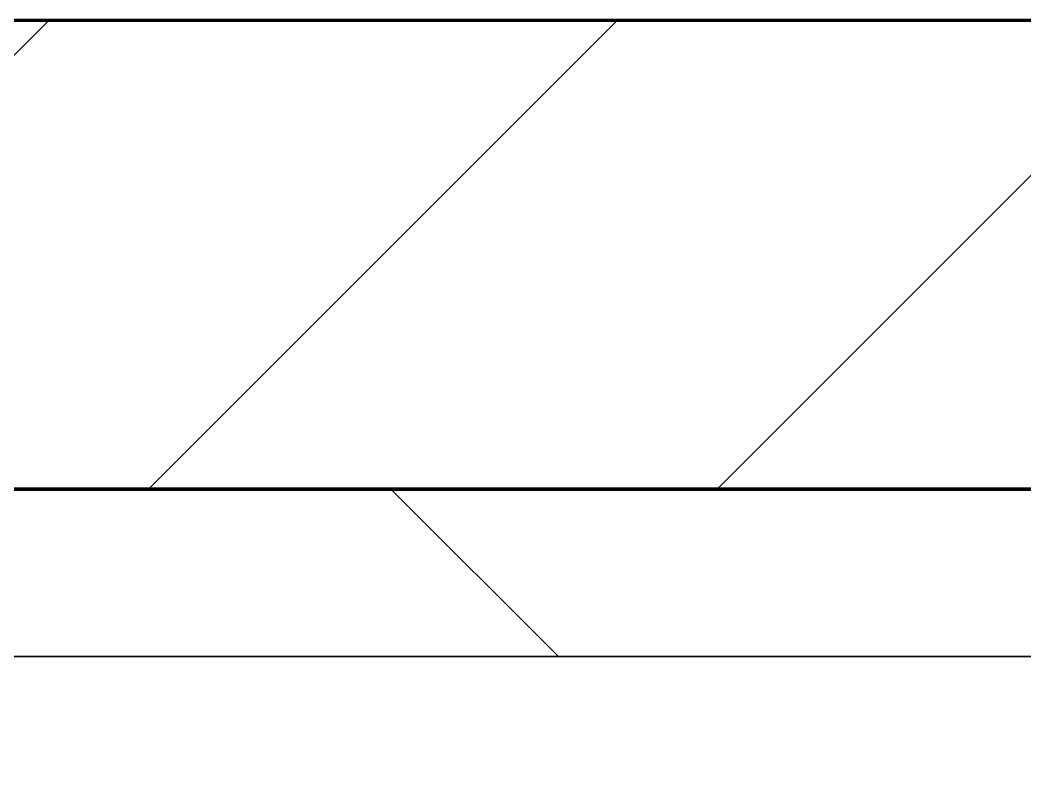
# Model space of a CAD drawing. Header units: millimetres. Extents: x -726012 to -647389, y -20772 to 18805.
# Drawn here: x -703673.9 to -703373.9, y 8535.8 to 8759 of the extents above; entities that cross this region are included whole.
import ezdxf
from ezdxf.xclip import XClip

# ---------------------------------------------------------------- set-up
doc = ezdxf.new("R2010")
doc.units = ezdxf.units.MM
doc.header["$XCLIPFRAME"] = 0
for name, color, linetype, lineweight in [('A-GLAZ-CURT', 2, 'Continuous', 9), ('A-WALL', 5, 'Continuous', 35), ('A-WALL-FNSH', 2, 'Continuous', 35), ('A-WALL-PATT', 1, 'Continuous', 35)]:
    doc.layers.add(name, color=color, linetype=linetype, lineweight=lineweight)
doc.layers.add('A11_ALU.SOLID SHEET', color=2, linetype='Continuous')

# ---------------------------------------------------------------- blocks, each defined once
blk = doc.blocks.new('PPLS-PP19_Custom Tile Pattern - Custom Tile Pattern-V134-4233-01 ENLARGED MULTI-PURPOSE LEVEL - REFLECTED CEILING PLAN - SHEET 4')
at = {"layer": 'A-GLAZ-CURT'}
for p, q in [((-300, 0), (300, 0)), ((300, 0), (-300, 0)), ((195.99, 0), (213.31, 0)), ((213.31, 0), (195.99, 0)), ((230.06, 0), (300, 0)), ((-300, -50), (300, -50)), ((300, -50), (-300, -50))]:
    blk.add_line(p, q, dxfattribs=at)
for points, knots in [([(-15.19, 0), (-13.07, 0), (7.48, 0), (42.82, 0), (88.72, 0), (120.63, 0), (138.28, 0), (138.53, 0)], [-461.142613, -461.142613, -461.142613, -461.142613, -429.606584, -390.253598, -346.313304, -291.370682, -290.5735, -290.5735, -290.5735, -290.5735]), ([(103.09, 0), (101.08, 0), (86.31, 0), (63.34, 0), (35.84, 0), (12, 0), (3.08, 0), (-1.67, 0), (-2.25, 0)], [-375.435014, -375.435014, -375.435014, -375.435014, -369.147452, -330.153101, -307.516438, -285.83788, -246.234814, -234.646884, -234.646884, -234.646884, -234.646884]), ([(92.1, 0), (88.96, 0), (84.18, 0), (74.4, 0), (62.26, 0), (51.85, 0), (43.81, 0), (29.53, 0), (20.67, 0), (18.85, 0), (18.16, 0)], [-7431.834033, -7431.834033, -7431.834033, -7431.834033, -7135.649961, -6924.452779, -6738.82075, -6548.303034, -6314.283804, -6135.05769, -5972.647715, -5832.674503, -5832.674503, -5832.674503, -5832.674503]), ([(27.44, 0), (27.9, 0), (29.54, 0), (38.07, 0), (53.39, 0), (71.67, 0), (84.83, 0), (85.84, 0), (90.34, 0), (92.14, 0)], [-5037.309798, -5037.309798, -5037.309798, -5037.309798, -4887.603822, -4705.298446, -4353.683244, -3960.84581, -3759.045785, -3336.541051, -2959.770145, -2959.770145, -2959.770145, -2959.770145]), ([(27.89, 0), (29.09, 0), (33.4, 0), (48.37, 0), (71.92, 0), (100.57, 0), (116.36, 0), (128.63, 0), (128.95, 0)], [-147.777612, -147.777612, -147.777612, -147.777612, -135.792042, -118.513713, -97.899267, -63.759246, -39.050993, -35.895543, -35.895543, -35.895543, -35.895543]), ([(136.44, 0), (121.66, 0), (86.93, 0), (51.16, 0), (31.18, 0)], [-106.750556, -106.750556, -106.750556, -106.750556, -59.610984, 0, 0, 0, 0]), ([(159.99, 0), (155.3, 0), (141.79, 0), (109.77, 0), (76.86, 0), (57.82, 0), (46.51, 0), (41.18, 0), (36.02, 0), (35.54, 0), (35.54, 0)], [-506.475593, -506.475593, -506.475593, -506.475593, -458.593899, -401.860199, -357.622665, -341.267687, -334.000314, -326.15566, -319.318397, -317.489778, -317.489778, -317.489778, -317.489778]), ([(92.14, 0), (105.03, 0), (124.68, 0), (132.42, 0), (134.6, 0)], [-246.758499, -246.758499, -246.758499, -246.758499, -194.761443, -152.241002, -152.241002, -152.241002, -152.241002]), ([(114.39, 0), (114.2, 0), (112.08, 0), (105.42, 0), (96.78, 0), (93.84, 0), (93.08, 0)], [-8148.58938, -8148.58938, -8148.58938, -8148.58938, -8105.191388, -7723.759874, -7531.75727, -7462.392379, -7462.392379, -7462.392379, -7462.392379]), ([(94.4, 0), (94.4, 0), (94.64, 0), (99.11, 0), (108.97, 0), (120.79, 0), (139.94, 0), (163.31, 0), (185.23, 0), (193.62, 0), (194.69, 0), (194.79, 0)], [-2348.345796, -2348.345796, -2348.345796, -2348.345796, -2310.419338, -2233.599744, -2052.234781, -1843.028543, -1530.39897, -1095.004608, -529.74427, -295.064701, -265.121568, -265.121568, -265.121568, -265.121568]), ([(129.02, 0), (129.02, 0), (124.41, 0), (122.35, 0), (114.96, 0), (108.04, 0), (103.09, 0)], [-35.386604, -35.386604, -35.386604, -35.386604, -31.430235, -22.807238, -15.488593, 0, 0, 0, 0]), ([(157.9, 0), (156.77, 0), (151.67, 0), (143.29, 0), (134.04, 0), (126.24, 0), (118.6, 0), (114.23, 0), (111.98, 0), (105.66, 0), (105.23, 0), (105.23, 0)], [-10292.955006, -10292.955006, -10292.955006, -10292.955006, -10098.273015, -9847.788484, -9677.714971, -9567.007022, -9453.21225, -9220.200448, -9012.77275, -8966.157302, -8929.495943, -8929.495943, -8929.495943, -8929.495943]), ([(105.26, 0), (105.52, 0), (111.01, 0), (112.65, 0), (113.59, 0)], [-8920.561005, -8920.561005, -8920.561005, -8920.561005, -8814.835624, -8577.462505, -8577.462505, -8577.462505, -8577.462505]), ([(128.58, 0), (128.8, 0), (130.16, 0), (139.26, 0), (152.67, 0), (159.04, 0), (160.49, 0), (160.72, 0)], [-633.326174, -633.326174, -633.326174, -633.326174, -627.736123, -618.981161, -602.094757, -592.980799, -591.032156, -591.032156, -591.032156, -591.032156]), ([(137.1, 0), (136, 0), (133.64, 0), (129.87, 0), (129.11, 0)], [-670.405967, -670.405967, -670.405967, -670.405967, -651.020627, -640.742133, -640.742133, -640.742133, -640.742133]), ([(159.75, 0), (159.17, 0), (158.22, 0), (157.85, 0), (157.77, 0)], [-10636.053506, -10636.053506, -10636.053506, -10636.053506, -10580.760289, -10550.278881, -10550.278881, -10550.278881, -10550.278881]), ([(159.98, 0), (159.77, 0), (158.71, 0), (158.33, 0), (158.3, 0)], [-131.062296, -131.062296, -131.062296, -131.062296, -129.632772, -123.352749, -123.352749, -123.352749, -123.352749]), ([(159.07, 0), (159.13, 0), (159.55, 0), (160.01, 0), (160.43, 0)], [-115.643202, -115.643202, -115.643202, -115.643202, -114.681583, -108.816794, -108.816794, -108.816794, -108.816794]), ([(300, 0), (286.53, 0), (254.22, 0), (207.11, 0), (177.97, 0), (162.31, 0), (160.33, 0)], [-285.253232, -285.253232, -285.253232, -285.253232, -244.693688, -187.987675, -143.776725, -131.797846, -131.797846, -131.797846, -131.797846]), ([(168.37, 0), (167.68, 0), (165.51, 0), (162.64, 0), (160.47, 0)], [-543.375029, -543.375029, -543.375029, -543.375029, -530.793311, -508.103598, -508.103598, -508.103598, -508.103598]), ([(160.63, 0), (162.13, 0), (166.04, 0), (174.15, 0), (185.98, 0), (208.82, 0), (219.42, 0), (230.06, 0)], [-107.933655, -107.933655, -107.933655, -107.933655, -87.660824, -65.295536, -41.623857, -24.459831, 0, 0, 0, 0]), ([(193.8, 0), (193.33, 0), (190.11, 0), (183.13, 0), (171, 0), (161.95, 0), (161.5, 0), (160.65, 0)], [-11665.349007, -11665.349007, -11665.349007, -11665.349007, -11565.880756, -11105.624034, -10839.086983, -10768.332124, -10666.779182, -10666.779182, -10666.779182, -10666.779182]), ([(162.75, 0), (165.4, 0), (170.91, 0), (172.61, 0), (172.61, 0)], [-111.264224, -111.264224, -111.264224, -111.264224, -56.742688, -19.085662, -19.085662, -19.085662, -19.085662]), ([(247.1, 0), (246.76, 0), (245.04, 0), (238.34, 0), (226.56, 0), (221.1, 0), (200.27, 0), (182.99, 0), (174.27, 0), (169.67, 0), (168.99, 0)], [-9649.085549, -9649.085549, -9649.085549, -9649.085549, -9581.591397, -9406.094246, -9221.510254, -9016.44624, -8717.832359, -8253.978395, -8152.463617, -8069.855175, -8069.855175, -8069.855175, -8069.855175]), ([(215.22, 0), (214.62, 0), (210.55, 0), (203.98, 0), (187.54, 0), (175.3, 0), (169.49, 0)], [-203.825446, -203.825446, -203.825446, -203.825446, -198.527383, -184.406837, -162.427601, -142.916156, -142.916156, -142.916156, -142.916156]), ([(171.51, 0), (176.48, 0), (193.23, 0), (201.73, 0), (208.81, 0), (213.9, 0), (241.96, 0), (266.73, 0), (281.71, 0), (291.06, 0), (294.95, 0), (296.36, 0)], [-7971.819559, -7971.819559, -7971.819559, -7971.819559, -7784.112253, -7606.717214, -7289.299508, -7042.621073, -6582.165592, -6068.460911, -5766.029927, -5566.724884, -5331.280472, -5331.280472, -5331.280472, -5331.280472]), ([(172.07, 0), (177.66, 0), (187.87, 0), (201.08, 0), (207.47, 0), (213.96, 0), (215.11, 0)], [-255.364076, -255.364076, -255.364076, -255.364076, -237.955587, -223.92608, -215.862851, -208.75215, -208.75215, -208.75215, -208.75215]), ([(300, 0), (288.22, 0), (262, 0), (230.43, 0), (219.94, 0), (219.02, 0)], [-12528.858583, -12528.858583, -12528.858583, -12528.858583, -11905.454923, -11162.864862, -10856.732305, -10856.732305, -10856.732305, -10856.732305]), ([(219.9, 0), (220.86, 0), (227.84, 0), (242.06, 0), (246.54, 0), (246.96, 0)], [-10670.940496, -10670.940496, -10670.940496, -10670.940496, -10511.382485, -9925.173265, -9834.877357, -9834.877357, -9834.877357, -9834.877357]), ([(284.76, 0), (284.76, 0), (285.09, 0), (287.47, 0), (293.59, 0), (297.76, 0), (300, 0)], [-4110.630118, -4110.630118, -4110.630118, -4110.630118, -4053.389046, -3959.664717, -3862.421465, -3746.95702, -3746.95702, -3746.95702, -3746.95702]), ([(297.16, 0), (295.57, 0), (291.42, 0), (285.38, 0), (284.87, 0)], [-4782.360417, -4782.360417, -4782.360417, -4782.360417, -4358.271401, -4143.037883, -4143.037883, -4143.037883, -4143.037883])]:
    blk.add_open_spline(points, degree=3, knots=knots, dxfattribs=at)
for points in [[(92.75, 0), (93.35, 0), (93.9, 0), (94.33, 0)], [(161.39, 0), (162.04, 0), (162.39, 0), (162.75, 0)], [(168.74, 0), (168.74, 0), (169.81, 0), (171.51, 0)], [(195.11, 0), (194.91, 0), (194.44, 0), (193.8, 0)]]:
    blk.add_open_spline(points, degree=3, dxfattribs=at)
blk = doc.blocks.new('PPLS-PP19_Custom Tile Pattern - Custom Tile Pattern-V135-4233-01 ENLARGED MULTI-PURPOSE LEVEL - REFLECTED CEILING PLAN - SHEET 4')
at = {"layer": 'A-GLAZ-CURT'}
for p, q in [((-300, 0), (300, 0)), ((300, 0), (-300, 0)), ((-293.07, 0), (-275.75, 0)), ((-275.75, 0), (-293.07, 0)), ((-222.32, 0), (-205, 0)), ((-205, 0), (-222.32, 0)), ((-300, -50), (300, -50)), ((300, -50), (-300, -50))]:
    blk.add_line(p, q, dxfattribs=at)
at = {"layer": 'A-GLAZ-CURT', "flags": 128}
for points in [[(-300, 0), (-291.56, 0), (-283.3, 0), (-275.2, 0), (-267.26, 0), (-259.45, 0), (-251.77, 0), (-244.2, 0), (-236.74, 0), (-229.36, 0), (-222.06, 0), (-214.83, 0), (-207.71, 0), (-200.76, 0), (-194.02, 0), (-187.54, 0), (-181.38, 0), (-175.58, 0), (-170.25, 0), (-166.17, 0)], [(-202.58, 0), (-209.04, 0), (-215.73, 0), (-222.63, 0), (-229.72, 0), (-236.97, 0), (-244.39, 0), (-251.96, 0), (-259.67, 0), (-267.51, 0), (-275.48, 0), (-283.55, 0), (-291.73, 0), (-300, 0)]]:
    blk.add_lwpolyline(points, dxfattribs=at)
at = {"layer": 'A-GLAZ-CURT'}
for points, knots in [([(-300, 0), (-284.65, 0), (-236.57, 0), (-195.22, 0), (-169.64, 0), (-166.48, 0)], [-5323.127839, -5323.127839, -5323.127839, -5323.127839, -4502.809032, -2700.551212, -2439.766926, -2439.766926, -2439.766926, -2439.766926]), ([(-167.37, 0), (-181.88, 0), (-217.06, 0), (-262.56, 0), (-294.48, 0), (-300, 0)], [-16248.745155, -16248.745155, -16248.745155, -16248.745155, -15131.813646, -13729.592194, -13439.944408, -13439.944408, -13439.944408, -13439.944408]), ([(-166.51, 0), (-168.36, 0), (-175.57, 0), (-185.59, 0), (-209.77, 0), (-232.01, 0), (-255.22, 0), (-262.59, 0), (-264.9, 0), (-265.4, 0)], [-2125.15159, -2125.15159, -2125.15159, -2125.15159, -2029.680487, -1755.085331, -1400.429864, -858.079193, -543.655514, -208.940337, 0, 0, 0, 0]), ([(-258.6, 0), (-257.91, 0), (-254.26, 0), (-241.25, 0), (-225.99, 0), (-213.1, 0), (-200.2, 0), (-185.8, 0), (-174.43, 0), (-166.31, 0), (-166.23, 0)], [-5722.54675, -5722.54675, -5722.54675, -5722.54675, -5657.471696, -5413.335975, -5017.494783, -4832.723979, -4666.091899, -4349.945572, -4000.813434, -3997.207609, -3997.207609, -3997.207609, -3997.207609]), ([(-133.82, 0), (-135.51, 0), (-137.8, 0), (-149.31, 0), (-162.01, 0), (-177.91, 0), (-199.46, 0), (-216.65, 0), (-231.26, 0), (-233.46, 0), (-234, 0)], [-2731.647847, -2731.647847, -2731.647847, -2731.647847, -2418.507304, -2308.929706, -2113.765672, -1763.376603, -1422.553702, -978.033455, -846.069444, -682.911962, -682.911962, -682.911962, -682.911962]), ([(-233.49, 0), (-233.44, 0), (-232.38, 0), (-230.74, 0), (-225.3, 0), (-223.63, 0)], [-455.274641, -455.274641, -455.274641, -455.274641, -440.605512, -119.536984, 0, 0, 0, 0]), ([(-223.63, 0), (-219.39, 0), (-206.17, 0), (-188.58, 0), (-169.02, 0), (-152.12, 0), (-136.84, 0), (-127.33, 0), (-124.19, 0), (-123.43, 0), (-123.28, 0)], [-5463.295695, -5463.295695, -5463.295695, -5463.295695, -5161.076232, -4739.070012, -4465.409639, -4149.119819, -3839.893365, -3647.167523, -3488.92562, -3439.852845, -3439.852845, -3439.852845, -3439.852845])]:
    blk.add_open_spline(points, degree=3, knots=knots, dxfattribs=at)
blk = doc.blocks.new('*U885')
at = {"layer": 'A-GLAZ-CURT', "rotation": 180}
for name, p in [('PPLS-PP19_Custom Tile Pattern - Custom Tile Pattern-V135-4233-01 ENLARGED MULTI-PURPOSE LEVEL - REFLECTED CEILING PLAN - SHEET 4', (-27600, 16110.41)), ('PPLS-PP19_Custom Tile Pattern - Custom Tile Pattern-V134-4233-01 ENLARGED MULTI-PURPOSE LEVEL - REFLECTED CEILING PLAN - SHEET 4', (-27000, 16110.41))]:
    blk.add_blockref(name, p, dxfattribs=at)
blk = doc.blocks.new('*U1287')
blk.add_lwpolyline([(21173.36, -580), (28210, -580), (28210, -6849.96), (45954.15, -6849.96), (45954.15, 600), (82995.06, 600), (83086.47, 650), (90052, 650), (90392, 990), (103159.16, 990), (103159.16, 4990), (21173.36, 4990), (21173.36, 3485.45), (21203.36, 3485.45), (21203.36, 925.54), (21173.36, 925.54), (21173.36, -580)])

msp = doc.modelspace()

# ---------------------------------------------------------------- hatches: boundary and pattern name
at = {"layer": 'A-WALL-PATT', "lineweight": 9}
h = msp.add_hatch(dxfattribs=at)
h.set_pattern_fill('FP_2', color=256, style=0, pattern_type=2)
h.set_pattern_definition([(45, (0, 0), (-84.852814, 84.852814), [])])
h.paths.add_polyline_path([(-653287.78, 8619.02), (-652194.48, 8619.02), (-652194.48, 8759.02), (-722165.55, 8759.02), (-722165.55, 8619.02), (-719625.62, 8619.02), (-719676.02, 8641.53), (-719679.79, 8639.36), (-719684.96, 8639.36), (-719691.03, 8644.02), (-719692.03, 8648.69), (-719757.37, 8677.88), (-719739.02, 8718.97), (-719515.31, 8619.02), (-716025.62, 8619.02), (-716076.02, 8641.53), (-716079.79, 8639.36), (-716084.96, 8639.36), (-716091.03, 8644.02), (-716092.03, 8648.69), (-716157.37, 8677.88), (-716139.02, 8718.97), (-715915.31, 8619.02), (-712425.62, 8619.02), (-712476.02, 8641.53), (-712479.79, 8639.36), (-712484.96, 8639.36), (-712491.03, 8644.02), (-712492.03, 8648.69), (-712557.37, 8677.88), (-712539.02, 8718.97), (-712315.31, 8619.02), (-708825.62, 8619.02), (-708876.02, 8641.53), (-708879.79, 8639.36), (-708884.96, 8639.36), (-708891.03, 8644.02), (-708892.03, 8648.69), (-708957.37, 8677.88), (-708939.02, 8718.97), (-708715.31, 8619.02), (-705225.62, 8619.02), (-705276.02, 8641.53), (-705279.79, 8639.36), (-705284.96, 8639.36), (-705291.03, 8644.02), (-705292.03, 8648.69), (-705357.37, 8677.88), (-705339.02, 8718.97), (-705115.31, 8619.02), (-701625.62, 8619.02), (-701676.02, 8641.53), (-701679.79, 8639.36), (-701684.96, 8639.36), (-701691.03, 8644.02), (-701692.03, 8648.69), (-701757.37, 8677.88), (-701739.02, 8718.97), (-701515.31, 8619.02), (-698025.62, 8619.02), (-698076.02, 8641.53), (-698079.79, 8639.36), (-698084.96, 8639.36), (-698091.03, 8644.02), (-698092.03, 8648.69), (-698157.37, 8677.88), (-698139.02, 8718.97), (-697915.31, 8619.02), (-694425.62, 8619.02), (-694476.02, 8641.53), (-694479.79, 8639.36), (-694484.96, 8639.36), (-694491.03, 8644.02), (-694492.03, 8648.69), (-694557.37, 8677.88), (-694539.02, 8718.97), (-694315.31, 8619.02), (-690825.62, 8619.02), (-690876.02, 8641.53), (-690879.79, 8639.36), (-690884.96, 8639.36), (-690891.03, 8644.02), (-690892.03, 8648.69), (-690957.37, 8677.88), (-690939.02, 8718.97), (-690715.31, 8619.02), (-687225.62, 8619.02), (-687276.02, 8641.53), (-687279.79, 8639.36), (-687284.96, 8639.36), (-687291.03, 8644.02), (-687292.03, 8648.69), (-687357.37, 8677.88), (-687339.02, 8718.97), (-687115.31, 8619.02), (-683626.8, 8619.54), (-683676.02, 8641.53), (-683679.79, 8639.36), (-683684.96, 8639.36), (-683691.03, 8644.02), (-683692.03, 8648.69), (-683757.37, 8677.88), (-683739.02, 8718.97), (-683515.31, 8619.02), (-680025.62, 8619.02), (-680076.02, 8641.53), (-680079.79, 8639.36), (-680084.96, 8639.36), (-680091.03, 8644.02), (-680092.03, 8648.69), (-680157.37, 8677.88), (-680139.02, 8718.97), (-679915.31, 8619.02), (-676425.62, 8619.02), (-676476.02, 8641.53), (-676479.79, 8639.36), (-676484.96, 8639.36), (-676491.03, 8644.02), (-676492.03, 8648.69), (-676557.37, 8677.88), (-676539.02, 8718.97), (-676315.31, 8619.02), (-672825.62, 8619.02), (-672876.02, 8641.53), (-672879.79, 8639.36), (-672884.96, 8639.36), (-672891.03, 8644.02), (-672892.03, 8648.69), (-672957.37, 8677.88), (-672939.02, 8718.97), (-672715.31, 8619.02), (-669225.62, 8619.02), (-669276.02, 8641.53), (-669279.79, 8639.36), (-669284.96, 8639.36), (-669291.03, 8644.02), (-669292.03, 8648.69), (-669357.37, 8677.88), (-669339.02, 8718.97), (-669115.31, 8619.02), (-665625.62, 8619.02), (-665676.02, 8641.53), (-665679.79, 8639.36), (-665684.96, 8639.36), (-665691.03, 8644.02), (-665692.03, 8648.69), (-665757.37, 8677.88), (-665739.02, 8718.97), (-665515.31, 8619.02), (-662025.62, 8619.02), (-662076.02, 8641.53), (-662079.79, 8639.36), (-662084.96, 8639.36), (-662091.03, 8644.02), (-662092.03, 8648.69), (-662157.37, 8677.88), (-662139.02, 8718.97), (-661915.31, 8619.02), (-658425.62, 8619.02), (-658476.02, 8641.53), (-658480.95, 8639.36), (-658484.96, 8639.36), (-658491.03, 8644.02), (-658492.03, 8648.69), (-658557.37, 8677.88), (-658539.02, 8718.97), (-658315.31, 8619.02), (-654825.62, 8619.02), (-654876.02, 8641.53), (-654879.79, 8639.36), (-654884.96, 8639.36), (-654891.03, 8644.02), (-654892.03, 8648.69), (-654957.37, 8677.88), (-654939.02, 8718.97), (-654715.31, 8619.02), (-653356.11, 8619.02)])
h = msp.add_hatch(dxfattribs=at)
h.set_pattern_fill('FP_3', color=256, style=0, pattern_type=2)
h.set_pattern_definition([(45, (0, 0), (-212.13203, 212.13203), []), (135, (0, 0), (-212.13203, -212.13203), [])])
h.paths.add_polyline_path([(-652194.48, 8569.02), (-652194.48, 8619.02), (-654715.31, 8619.02), (-654603.39, 8569.02), (-652262.82, 8569.02)])
h.paths.add_polyline_path([(-655132.72, 8569.02), (-654713.71, 8569.02), (-654825.62, 8619.02), (-658315.31, 8619.02), (-658203.39, 8569.02), (-655201.05, 8569.02)])
h.paths.add_polyline_path([(-658344.29, 8569.02), (-658313.71, 8569.02), (-658425.62, 8619.02), (-661915.31, 8619.02), (-661803.39, 8569.02), (-658412.62, 8569.02)])
h.paths.add_polyline_path([(-662444.15, 8569.02), (-661913.71, 8569.02), (-662025.62, 8619.02), (-665515.31, 8619.02), (-665403.39, 8569.02), (-662512.48, 8569.02)])
h.paths.add_polyline_path([(-665782.37, 8569.02), (-665513.71, 8569.02), (-665625.62, 8619.02), (-669115.31, 8619.02), (-669003.39, 8569.02), (-665860.71, 8569.02)])
h.paths.add_polyline_path([(-670712.22, 8569.02), (-669113.71, 8569.02), (-669225.62, 8619.02), (-672715.31, 8619.02), (-672603.39, 8569.02), (-670780.55, 8569.02)])
h.paths.add_polyline_path([(-672967.14, 8569.02), (-672713.71, 8569.02), (-672825.62, 8619.02), (-676315.31, 8619.02), (-676203.39, 8569.02), (-672982.37, 8569.02)])
h.paths.add_polyline_path([(-676313.71, 8569.02), (-676425.62, 8619.02), (-679915.31, 8619.02), (-679803.39, 8569.02), (-676315.37, 8569.02)])
h.paths.add_polyline_path([(-679913.71, 8569.02), (-680025.62, 8619.02), (-683515.31, 8619.02), (-683403.39, 8569.02), (-679936.92, 8569.02)])
h.paths.add_polyline_path([(-685676.73, 8569.02), (-683513.71, 8569.02), (-683626.8, 8619.02), (-687115.31, 8619.02), (-687003.39, 8569.02), (-685745.06, 8569.02)])
h.paths.add_polyline_path([(-687113.71, 8569.02), (-687225.62, 8619.02), (-690715.31, 8619.02), (-690603.39, 8569.02), (-687180.02, 8569.02)])
h.paths.add_polyline_path([(-690713.71, 8569.02), (-690825.62, 8619.02), (-694315.31, 8619.02), (-694203.39, 8569.02), (-690733.24, 8569.02)])
h.paths.add_polyline_path([(-700582.37, 8569.02), (-697913.71, 8569.02), (-698025.62, 8619.02), (-701515.31, 8619.02), (-701403.39, 8569.02), (-700709.58, 8569.02)])
h.paths.add_polyline_path([(-694313.71, 8569.02), (-694425.62, 8619.02), (-697915.31, 8619.02), (-697803.39, 8569.02), (-694354.78, 8569.02)])
h.paths.add_polyline_path([(-701513.71, 8569.02), (-701625.62, 8619.02), (-705115.31, 8619.02), (-705003.39, 8569.02), (-701529.55, 8569.02)])
h.paths.add_polyline_path([(-707132.7, 8569.02), (-705113.71, 8569.02), (-705225.62, 8619.02), (-708715.31, 8619.02), (-708603.39, 8569.02), (-707269.37, 8569.02)])
h.paths.add_polyline_path([(-708713.71, 8569.02), (-708825.62, 8619.02), (-712315.31, 8619.02), (-712203.39, 8569.02), (-708772.65, 8569.02)])
h.paths.add_polyline_path([(-712582.37, 8569.02), (-712313.71, 8569.02), (-712425.62, 8619.02), (-715915.31, 8619.02), (-715803.39, 8569.02), (-712599.19, 8569.02)])
h.paths.add_polyline_path([(-721277.24, 8569.02), (-719513.71, 8569.02), (-719625.62, 8619.02), (-722165.55, 8619.02), (-722165.55, 8569.02), (-721345.58, 8569.02)])
h.paths.add_polyline_path([(-717519.03, 8569.02), (-715913.71, 8569.02), (-716025.62, 8619.02), (-719515.31, 8619.02), (-719403.39, 8569.02), (-717587.36, 8569.02)])

# ---------------------------------------------------------------- linework, layer by layer
at = {"layer": 'A-WALL', "color": 7, "lineweight": 70}
for p, q in [((-704182.37, 8759.02), (-701782.37, 8759.02)), ((-701782.37, 8619.02), (-704182.37, 8619.02)), ((-704182.37, 8619.02), (-701782.37, 8619.02))]:
    msp.add_line(p, q, dxfattribs=at)
at = {"layer": 'A-WALL-FNSH', "color": 250}
msp.add_line((-701782.37, 8569.02), (-704182.37, 8569.02), dxfattribs=at)

# ---------------------------------------------------------------- block references
msp.add_blockref('*U885', (-676282.37, -7541.39))

# ---------------------------------------------------------------- next in the draw order: block references
at = {"layer": 'A11_ALU.SOLID SHEET'}
ref = msp.add_blockref('*U1287', (-744682.37, 3579.02), dxfattribs=at)
XClip(ref).set_block_clipping_path([(22516.8245944298, -23612.0000696909), (92487.8891097467, 7199.9972603897)])

doc.saveas('drawing.dxf')
